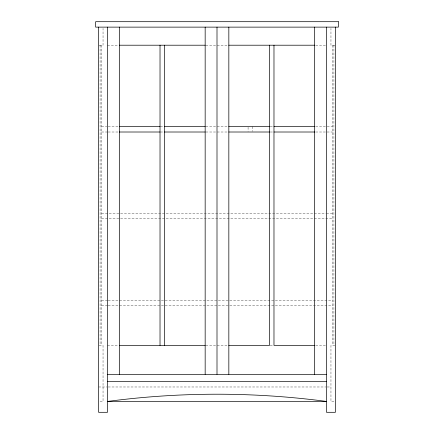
<?xml version="1.0" encoding="UTF-8"?>
<svg xmlns="http://www.w3.org/2000/svg" width="434" height="434" viewBox="0 0 434 434"><rect width="100%" height="100%" fill="white"/><g stroke="black" fill="none" stroke-linecap="round" stroke-linejoin="round"><path stroke-width="0.33" stroke-dasharray="2.17 1.63" d="M99.098 45.207L103.042 45.207L103.042 28.465M107.486 45.207L118.336 45.207M205.814 45.207L228.186 45.207M315.664 45.207L325.836 45.207M334.902 45.207L330.958 45.207L330.958 28.465M101.567 126.582L106.829 126.582M108.164 126.582L118.336 126.582M160.379 126.582L163.77 126.582M205.814 126.582L228.186 126.582M270.17 126.582L273.621 126.582M315.664 126.582L325.836 126.582M327.171 126.582L332.433 126.582M101.567 132.007L107.486 132.007M108.164 132.007L118.336 132.007M160.379 132.007L163.77 132.007M205.814 132.007L228.186 132.007M270.23 132.007L273.621 132.007M315.664 132.007L332.433 132.007M101.567 213.382L325.836 213.382M326.514 213.382L332.433 213.382M101.567 218.807L332.433 218.807M101.567 300.182L107.486 300.182M108.164 300.182L332.433 300.182M101.567 305.607L107.486 305.607M108.164 305.607L332.433 305.607M99.098 345.393L103.042 345.393L103.042 401.45L99.24 401.45M107.486 345.393L118.336 345.393M205.814 345.393L228.186 345.393M270.17 345.393L273.621 345.393M315.664 345.393L325.836 345.393M334.902 345.393L330.958 345.393L330.958 401.45L334.76 401.45M98.605 386.982L106.851 386.982M108.164 386.982L325.836 386.982M327.149 386.982L330.958 386.982M333.914 45.207L333.914 345.393M332.433 45.207L332.433 345.393M252.517 126.582L252.517 131.328M248.08 127.26L248.08 131.328M101.567 45.207L101.567 345.393M100.086 45.207L100.086 345.393"/><path stroke-width="0.65" d="M119.323 45.207L205.163 45.207M228.837 45.207L314.677 45.207M119.323 126.582L160.021 126.582M164.464 126.582L205.163 126.582M228.837 126.582L269.536 126.582M273.979 126.582L314.677 126.582M119.323 132.007L160.021 132.007M164.464 132.007L205.163 132.007M228.837 132.007L269.536 132.007M273.979 132.007L314.677 132.007M119.323 345.393L205.163 345.393M228.837 345.393L269.536 345.393L269.536 45.207M314.677 345.393L273.979 345.393L273.979 45.207M107.486 374.325L326.514 374.325M107.486 381.557L326.514 381.557M335.395 27.125L335.395 412.3L326.514 412.3L326.514 27.125M314.677 27.125L314.677 374.325M228.837 27.125L228.837 374.325M217 27.125L217 374.325M205.163 27.125L205.163 374.325M164.464 45.207L164.464 345.393M160.021 45.207L160.021 345.393M119.323 27.125L119.323 374.325M107.486 27.125L107.486 412.3L98.605 412.3L98.605 27.125M338.357 21.7L95.643 21.7L95.643 27.125L338.357 27.125L338.357 21.7M326.514 401.45L107.486 401.45A833.502 833.502 0 0 1 326.514 401.439"/></g></svg>
